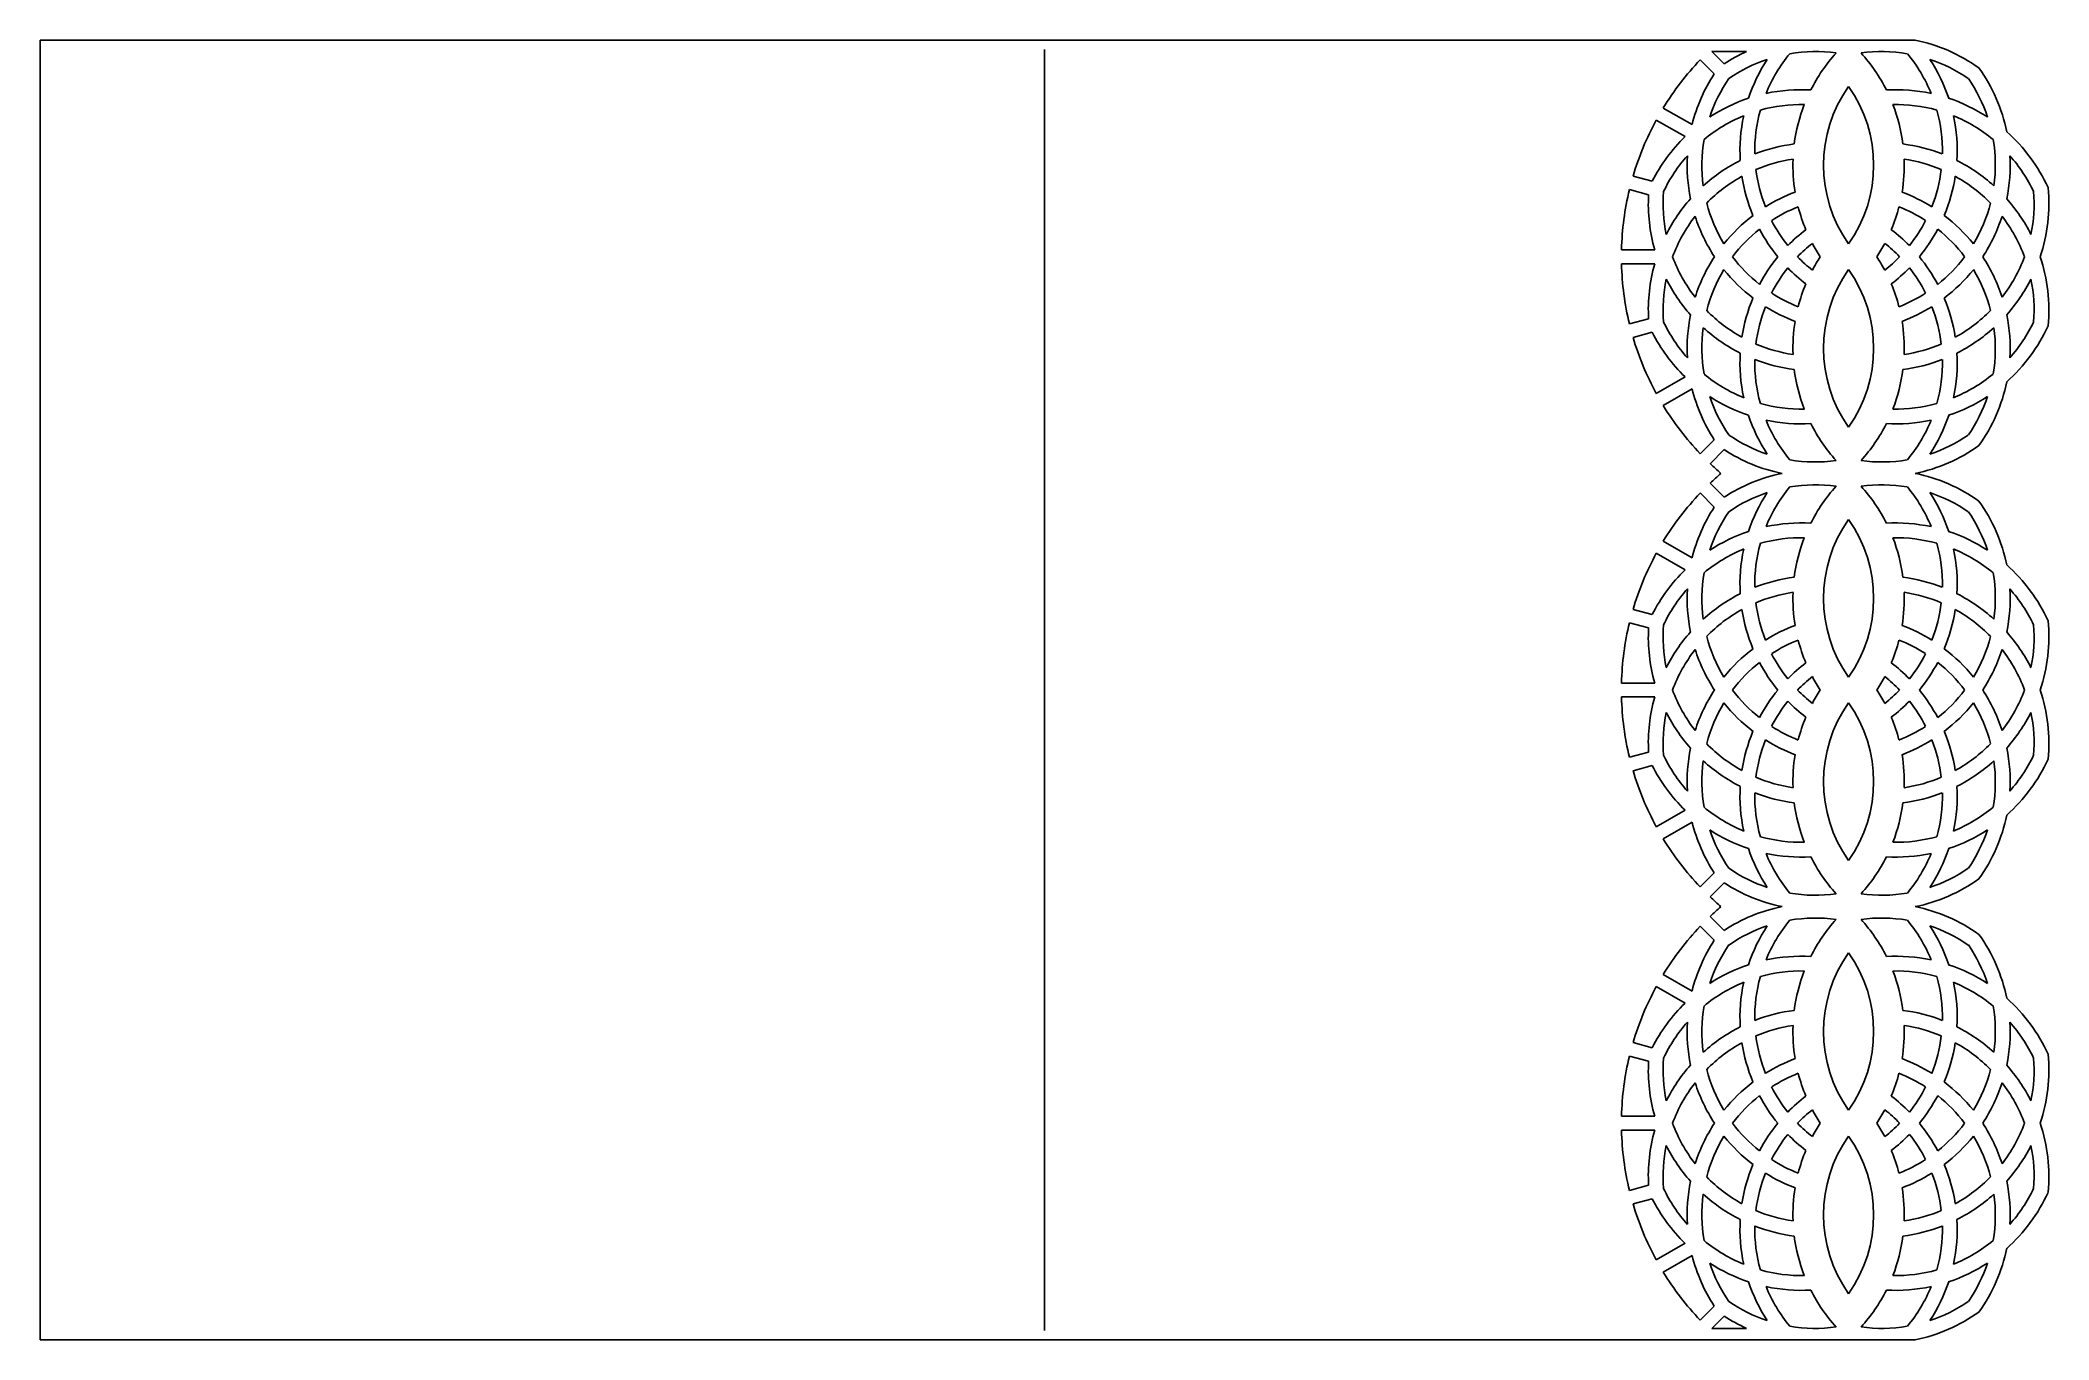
# Model space of a CAD drawing. Extents: x 25 to 241, y 33 to 173.
import ezdxf

# ---------------------------------------------------------------- set-up
doc = ezdxf.new("R2010")
doc.units = 0
doc.layers.get('0').update_dxf_attribs({"linetype": 'CONTINUOUS'})

msp = doc.modelspace()

# ---------------------------------------------------------------- linework, layer by layer
for p, q in [((226.81, 172.96), (25.28, 172.96)), ((25.28, 172.96), (25.28, 33.26)), ((133.23, 34.26), (133.23, 171.96)), ((205.22, 169.34), (203.71, 170.85)), ((206.28, 170.41), (204.95, 171.73)), ((208.7, 171.73), (204.95, 171.73)), ((202.08, 162.59), (198.99, 164.38)), ((202.83, 163.89), (199.74, 165.67)), ((198.55, 157.8), (196.49, 158.35)), ((198.16, 156.35), (196.1, 156.9)), ((198.83, 150.43), (195.25, 150.43)), ((198.83, 148.93), (195.25, 148.93)), ((198.16, 143.01), (196.1, 142.46)), ((198.55, 141.56), (196.49, 141.01)), ((202.08, 136.77), (198.99, 134.98)), ((202.83, 135.47), (199.74, 133.68)), ((205.22, 130.01), (203.71, 128.5)), ((206.28, 128.95), (204.77, 127.44)), ((206.28, 123.84), (204.77, 125.35)), ((205.22, 122.78), (203.71, 124.29)), ((202.83, 117.32), (199.74, 119.11)), ((202.08, 116.02), (198.99, 117.81)), ((198.16, 109.78), (196.1, 110.33)), ((198.55, 111.23), (196.49, 111.78)), ((198.83, 103.86), (195.25, 103.86)), ((198.83, 102.36), (195.25, 102.36)), ((198.16, 96.44), (196.1, 95.89)), ((198.55, 94.99), (196.49, 94.44)), ((202.08, 90.2), (198.99, 88.41)), ((202.83, 88.9), (199.74, 87.11)), ((205.22, 83.45), (203.71, 81.94)), ((206.28, 82.38), (204.77, 80.88)), ((206.28, 77.27), (204.77, 78.78)), ((205.22, 76.21), (203.71, 77.72)), ((202.83, 70.75), (199.74, 72.54)), ((202.08, 69.45), (198.99, 71.24)), ((198.55, 64.66), (196.49, 65.21)), ((198.16, 63.21), (196.1, 63.76)), ((198.83, 57.29), (195.25, 57.29)), ((198.83, 55.79), (195.25, 55.79)), ((198.16, 49.88), (196.1, 49.33)), ((198.55, 48.43), (196.49, 47.88)), ((202.08, 43.64), (198.99, 41.85)), ((202.83, 42.34), (199.74, 40.55)), ((205.22, 36.88), (203.71, 35.37)), ((206.28, 35.82), (204.95, 34.49)), ((25.28, 33.26), (226.81, 33.26)), ((208.7, 34.49), (204.95, 34.49))]:
    msp.add_line(p, q)
for centre, radius, start, end in [((223.22, 155.37), 17.96, 54.4376, 78.4679), ((225.94, 149.68), 30.7, 136.3997, 148.6003), ((216.09, 155.37), 17.96, 114.3102, 123.1273), ((216.09, 155.37), 16.37, 108.4147, 124.6345), ((225.94, 161.06), 17.96, 146.7775, 161.6145), ((225.94, 161.06), 16.37, 140.3403, 157.8173), ((216.09, 155.37), 16.37, 82.1828, 99.6598), ((231.63, 159.53), 17.96, 137.8583, 153.2757), ((223.22, 155.37), 16.37, 80.3403, 97.8172), ((207.68, 159.53), 17.96, 26.7244, 42.1417), ((213.37, 161.06), 16.37, 22.1828, 39.6597), ((213.37, 161.06), 17.96, 18.3855, 33.2225), ((223.22, 155.37), 16.37, 55.3656, 71.5854), ((220.26, 159.53), 17.96, 146.8728, 165.9625), ((220.26, 159.53), 16.37, 145.3656, 161.5854), ((219.06, 159.53), 16.37, 18.4146, 34.6344), ((219.06, 159.53), 17.96, 11.5321, 35.5624), ((214.57, 149.68), 17.96, 108.3856, 123.2226), ((214.57, 149.68), 17.96, 86.7244, 102.1418), ((231.63, 159.53), 14.67, 144.7418, 215.2582), ((207.68, 159.53), 14.67, 324.7418, 35.2582), ((224.74, 149.68), 17.96, 77.8583, 93.2756), ((224.74, 149.68), 17.96, 56.7775, 71.6145), ((225.94, 149.68), 30.7, 151.3997, 163.6003), ((214.57, 149.68), 16.37, 112.1828, 129.6598), ((225.94, 161.06), 17.96, 167.8583, 183.2757), ((225.94, 161.06), 16.37, 164.444, 181.1524), ((214.57, 149.68), 16.37, 88.8477, 105.556), ((231.63, 159.53), 17.96, 158.7476, 172.7313), ((224.74, 149.68), 16.37, 74.444, 91.1523), ((207.68, 159.53), 17.96, 7.2687, 21.2525), ((213.37, 161.06), 16.37, 358.8477, 15.556), ((213.37, 161.06), 17.96, 356.7244, 12.1417), ((224.74, 149.68), 16.37, 50.3403, 67.8172), ((214.57, 149.68), 17.96, 134.0376, 153.1273), ((220.26, 159.53), 16.37, 170.3403, 187.8173), ((219.06, 159.53), 16.37, 352.1828, 9.6597), ((224.74, 149.68), 17.96, 24.4376, 48.4679), ((214.57, 149.68), 16.37, 138.4147, 154.6345), ((220.26, 159.53), 17.96, 176.7775, 191.6145), ((216.09, 143.99), 17.96, 116.7244, 132.1418), ((216.09, 143.99), 17.96, 97.2688, 111.2525), ((216.09, 143.99), 16.37, 98.4497, 112.9831), ((231.63, 159.53), 17.96, 177.9371, 189.3123), ((207.68, 159.53), 17.96, 350.6877, 2.0629), ((223.22, 143.99), 17.96, 68.7475, 82.7313), ((223.22, 143.99), 16.37, 67.0169, 81.5503), ((223.22, 143.99), 17.96, 47.8583, 63.2756), ((219.06, 159.53), 17.96, 348.3855, 3.2225), ((224.74, 149.68), 16.37, 25.3656, 41.5854), ((216.09, 143.99), 16.37, 118.8477, 135.556), ((225.94, 161.06), 17.96, 188.7476, 202.7313), ((225.94, 161.06), 16.37, 187.017, 201.5504), ((213.37, 161.06), 16.37, 338.4497, 352.9831), ((213.37, 161.06), 17.96, 337.2687, 351.2525), ((223.22, 143.99), 16.37, 44.444, 61.1523), ((225.94, 149.68), 30.7, 166.3997, 178.6003), ((216.09, 155.37), 17.96, 176.8728, 195.9625), ((216.09, 155.37), 16.37, 175.3656, 191.5854), ((216.09, 143.99), 17.96, 138.3856, 153.2226), ((220.26, 159.53), 16.37, 194.444, 211.1524), ((220.26, 139.83), 17.96, 110.6878, 122.063), ((219.06, 139.83), 17.96, 57.9371, 69.3123), ((219.06, 159.53), 16.37, 328.8477, 345.556), ((223.22, 143.99), 17.96, 26.7775, 41.6145), ((223.22, 155.37), 16.37, 348.4146, 4.6344), ((223.22, 155.37), 17.96, 341.5321, 5.5624), ((216.09, 143.99), 16.37, 142.1828, 159.6598), ((220.26, 159.53), 17.96, 197.8583, 213.2757), ((220.26, 139.83), 17.96, 127.2688, 141.2525), ((220.26, 139.83), 16.37, 111.5519, 122.817), ((225.94, 161.06), 16.37, 207.183, 218.4481), ((231.63, 159.53), 17.96, 194.461, 202.7313), ((207.68, 159.53), 17.96, 337.2687, 345.539), ((219.06, 139.83), 16.37, 57.183, 68.4481), ((213.37, 161.06), 16.37, 321.5519, 332.817), ((219.06, 139.83), 17.96, 38.7475, 52.7313), ((219.06, 159.53), 17.96, 326.7244, 342.1417), ((223.22, 143.99), 16.37, 20.3403, 37.8172), ((220.26, 139.83), 16.37, 128.4497, 142.9831), ((225.94, 161.06), 17.96, 207.9371, 219.3123), ((225.94, 138.3), 17.96, 127.2688, 135.5391), ((213.37, 138.3), 17.96, 44.461, 52.7313), ((213.37, 161.06), 17.96, 320.6877, 332.0629), ((219.06, 139.83), 16.37, 37.0169, 51.5503), ((216.09, 155.37), 16.37, 200.3403, 217.8173), ((220.26, 139.83), 17.96, 146.7244, 162.1418), ((220.26, 159.53), 16.37, 217.017, 231.5504), ((225.94, 138.3), 17.96, 140.6878, 152.063), ((225.94, 138.3), 16.37, 128.4497, 135.9578), ((225.94, 161.06), 16.37, 224.0423, 231.5504), ((231.63, 159.53), 17.96, 207.9371, 213.2757), ((231.63, 139.83), 17.96, 146.7244, 152.063), ((207.68, 159.53), 17.96, 326.7244, 332.0629), ((207.68, 139.83), 17.96, 27.9371, 33.2756), ((213.37, 138.3), 16.37, 44.0423, 51.5503), ((213.37, 161.06), 16.37, 308.4497, 315.9577), ((213.37, 138.3), 17.96, 27.9371, 39.3123), ((219.06, 159.53), 16.37, 308.4497, 322.9831), ((219.06, 139.83), 17.96, 17.8583, 33.2756), ((223.22, 155.37), 16.37, 322.1828, 339.6597), ((223.22, 143.99), 17.96, 354.4376, 18.4679), ((225.94, 149.68), 30.7, 181.3997, 193.6003), ((216.09, 143.99), 17.96, 164.0376, 183.1273), ((216.09, 143.99), 16.37, 168.4147, 184.6345), ((216.09, 155.37), 17.96, 206.7775, 221.6145), ((220.26, 139.83), 16.37, 148.8477, 165.556), ((220.26, 159.53), 17.96, 218.7476, 232.7313), ((225.94, 138.3), 16.37, 141.5519, 152.817), ((225.94, 161.06), 17.96, 224.461, 232.7313), ((231.63, 139.83), 14.67, 144.7419, 215.2582), ((207.68, 139.83), 14.67, 324.7419, 35.2582), ((213.37, 161.06), 17.96, 307.2687, 315.539), ((213.37, 138.3), 16.37, 27.183, 38.4481), ((219.06, 159.53), 17.96, 307.2687, 321.2525), ((219.06, 139.83), 16.37, 14.444, 31.1523), ((223.22, 155.37), 17.96, 318.3855, 333.2225), ((223.22, 143.99), 16.37, 355.3656, 11.5854), ((225.94, 138.3), 17.96, 157.2688, 171.2525), ((220.26, 159.53), 16.37, 237.183, 248.4481), ((231.63, 139.83), 17.96, 157.2688, 165.5391), ((207.68, 139.83), 17.96, 14.461, 22.7313), ((219.06, 159.53), 16.37, 291.5519, 302.817), ((213.37, 138.3), 17.96, 8.7475, 22.7313), ((214.57, 149.68), 16.37, 205.3656, 221.5854), ((220.26, 139.83), 17.96, 168.3856, 183.2226), ((216.09, 155.37), 16.37, 224.444, 241.1524), ((225.94, 138.3), 16.37, 158.4497, 172.9831), ((220.26, 159.53), 17.96, 237.9371, 249.3123), ((231.63, 139.83), 17.96, 170.6878, 182.063), ((219.06, 159.53), 17.96, 290.6877, 302.0629), ((207.68, 139.83), 17.96, 357.9371, 9.3123), ((213.37, 138.3), 16.37, 7.0169, 21.5503), ((223.22, 155.37), 16.37, 298.8477, 315.556), ((219.06, 139.83), 17.96, 356.7775, 11.6145), ((224.74, 149.68), 16.37, 318.4146, 334.6344), ((225.94, 149.68), 30.7, 196.3997, 208.6003), ((214.57, 149.68), 17.96, 206.8728, 225.9625), ((220.26, 139.83), 16.37, 172.1828, 189.6598), ((216.09, 155.37), 17.96, 227.8583, 243.2757), ((223.22, 155.37), 17.96, 296.7244, 312.1417), ((219.06, 139.83), 16.37, 350.3403, 7.8172), ((224.74, 149.68), 17.96, 311.5321, 335.5624), ((225.94, 138.3), 17.96, 176.7244, 192.1418), ((225.94, 138.3), 16.37, 178.8477, 195.556), ((216.09, 155.37), 17.96, 248.7476, 262.7313), ((216.09, 155.37), 16.37, 247.017, 261.5504), ((223.22, 155.37), 17.96, 277.2687, 291.2525), ((223.22, 155.37), 16.37, 278.4497, 292.9831), ((213.37, 138.3), 16.37, 344.444, 1.1523), ((213.37, 138.3), 17.96, 347.8583, 3.2756), ((214.57, 149.68), 16.37, 230.3403, 247.8173), ((231.63, 139.83), 17.96, 187.2688, 201.2525), ((207.68, 139.83), 17.96, 338.7475, 352.7313), ((224.74, 149.68), 16.37, 292.1828, 309.6597), ((219.06, 139.83), 17.96, 324.4376, 348.4679), ((220.26, 139.83), 17.96, 194.0376, 213.1273), ((220.26, 139.83), 16.37, 198.4147, 214.6345), ((214.57, 149.68), 17.96, 236.7775, 251.6145), ((214.57, 149.68), 16.37, 254.444, 271.1524), ((224.74, 149.68), 16.37, 268.8477, 285.556), ((224.74, 149.68), 17.96, 288.3855, 303.2225), ((219.06, 139.83), 16.37, 325.3656, 341.5854), ((225.94, 149.68), 30.7, 211.3997, 223.6003), ((225.94, 138.3), 17.96, 198.3856, 213.2226), ((225.94, 138.3), 16.37, 202.1828, 219.6598), ((214.57, 149.68), 17.96, 257.8583, 273.2757), ((231.63, 139.83), 17.96, 206.7244, 222.1418), ((207.68, 139.83), 17.96, 317.8583, 333.2756), ((224.74, 149.68), 17.96, 266.7244, 282.1417), ((213.37, 138.3), 16.37, 320.3403, 337.8172), ((213.37, 138.3), 17.96, 326.7775, 341.6145), ((216.09, 143.99), 16.37, 235.3656, 251.5854), ((223.22, 143.99), 16.37, 288.4146, 304.6344), ((225.94, 149.68), 30.7, 226.3997, 229.317), ((216.09, 143.99), 17.96, 236.8728, 258.4679), ((216.09, 143.99), 16.37, 260.3403, 277.8173), ((223.22, 143.99), 16.37, 262.1828, 279.6597), ((223.22, 143.99), 17.96, 281.5321, 305.5624), ((225.94, 103.11), 30.7, 130.683, 133.6003), ((216.09, 108.8), 17.96, 101.5321, 123.1272), ((223.22, 108.8), 17.96, 54.4376, 78.4679), ((225.94, 103.11), 30.7, 136.3997, 148.6003), ((216.09, 108.8), 16.37, 108.4147, 124.6345), ((225.94, 114.49), 17.96, 146.7775, 161.6145), ((225.94, 114.49), 16.37, 140.3403, 157.8173), ((216.09, 108.8), 16.37, 82.1828, 99.6598), ((231.63, 112.96), 17.96, 137.8583, 153.2757), ((223.22, 108.8), 16.37, 80.3403, 97.8172), ((207.68, 112.96), 17.96, 26.7244, 42.1417), ((213.37, 114.49), 16.37, 22.1828, 39.6597), ((213.37, 114.49), 17.96, 18.3855, 33.2225), ((223.22, 108.8), 16.37, 55.3656, 71.5854), ((219.06, 112.96), 17.96, 11.5321, 35.5624), ((220.26, 112.96), 17.96, 146.8727, 165.9624), ((220.26, 112.96), 16.37, 145.3656, 161.5854), ((214.57, 103.11), 17.96, 86.7244, 102.1418), ((231.63, 112.96), 14.67, 144.7419, 215.2581), ((207.68, 112.96), 14.67, 324.7419, 35.2581), ((224.74, 103.11), 17.96, 77.8583, 93.2756), ((219.06, 112.96), 16.37, 18.4146, 34.6344), ((214.57, 103.11), 17.96, 108.3856, 123.2226), ((225.94, 114.49), 16.37, 164.444, 181.1524), ((214.57, 103.11), 16.37, 88.8477, 105.556), ((231.63, 112.96), 17.96, 158.7476, 172.7313), ((224.74, 103.11), 16.37, 74.444, 91.1523), ((207.68, 112.96), 17.96, 7.2687, 21.2525), ((213.37, 114.49), 16.37, 358.8477, 15.556), ((224.74, 103.11), 17.96, 56.7775, 71.6145), ((225.94, 103.11), 30.7, 151.3997, 163.6003), ((214.57, 103.11), 16.37, 112.1828, 129.6598), ((225.94, 114.49), 17.96, 167.8583, 183.2757), ((213.37, 114.49), 17.96, 356.7244, 12.1417), ((224.74, 103.11), 16.37, 50.3403, 67.8172), ((214.57, 103.11), 17.96, 134.0375, 153.1272), ((220.26, 112.96), 16.37, 170.3403, 187.8173), ((216.09, 97.42), 17.96, 97.2688, 111.2525), ((223.22, 97.42), 17.96, 68.7475, 82.7313), ((219.06, 112.96), 16.37, 352.1828, 9.6597), ((224.74, 103.11), 17.96, 24.4376, 48.4679), ((214.57, 103.11), 16.37, 138.4147, 154.6345), ((220.26, 112.96), 17.96, 176.7775, 191.6145), ((216.09, 97.42), 17.96, 116.7244, 132.1418), ((216.09, 97.42), 16.37, 98.4497, 112.9831), ((225.94, 114.49), 16.37, 187.017, 201.5504), ((231.63, 112.96), 17.96, 177.9371, 189.3123), ((207.68, 112.96), 17.96, 350.6877, 2.0629), ((223.22, 97.42), 16.37, 67.0169, 81.5503), ((213.37, 114.49), 16.37, 338.4497, 352.9831), ((223.22, 97.42), 17.96, 47.8583, 63.2756), ((219.06, 112.96), 17.96, 348.3855, 3.2225), ((224.74, 103.11), 16.37, 25.3656, 41.5854), ((225.94, 103.11), 30.7, 166.3997, 178.6003), ((216.09, 108.8), 16.37, 175.3656, 191.5854), ((216.09, 97.42), 16.37, 118.8477, 135.556), ((225.94, 114.49), 17.96, 188.7476, 202.7313), ((213.37, 114.49), 17.96, 337.2687, 351.2525), ((223.22, 97.42), 16.37, 44.444, 61.1523), ((223.22, 108.8), 16.37, 348.4146, 4.6344), ((223.22, 108.8), 17.96, 341.5321, 5.5624), ((216.09, 108.8), 17.96, 176.8727, 195.9624), ((216.09, 97.42), 17.96, 138.3856, 153.2226), ((220.26, 112.96), 16.37, 194.444, 211.1524), ((220.26, 93.26), 17.96, 110.6878, 122.063), ((220.26, 93.26), 16.37, 111.5519, 122.817), ((231.63, 112.96), 17.96, 194.461, 202.7313), ((207.68, 112.96), 17.96, 337.2687, 345.539), ((219.06, 93.26), 16.37, 57.183, 68.4481), ((219.06, 93.26), 17.96, 57.9371, 69.3123), ((219.06, 112.96), 16.37, 328.8477, 345.556), ((223.22, 97.42), 17.96, 26.7775, 41.6145), ((216.09, 97.42), 16.37, 142.1828, 159.6598), ((220.26, 112.96), 17.96, 197.8583, 213.2757), ((220.26, 93.26), 17.96, 127.2688, 141.2525), ((220.26, 93.26), 16.37, 128.4497, 142.9831), ((225.94, 114.49), 17.96, 207.9371, 219.3123), ((225.94, 114.49), 16.37, 207.183, 218.4481), ((225.94, 91.73), 17.96, 127.2688, 135.5391), ((213.37, 91.73), 17.96, 44.461, 52.7313), ((213.37, 114.49), 16.37, 321.5519, 332.817), ((213.37, 114.49), 17.96, 320.6877, 332.0629), ((219.06, 93.26), 16.37, 37.0169, 51.5503), ((219.06, 93.26), 17.96, 38.7475, 52.7313), ((219.06, 112.96), 17.96, 326.7244, 342.1417), ((223.22, 97.42), 16.37, 20.3403, 37.8172), ((225.94, 91.73), 16.37, 128.4497, 135.9578), ((231.63, 112.96), 17.96, 207.9371, 213.2757), ((207.68, 112.96), 17.96, 326.7244, 332.0629), ((213.37, 91.73), 16.37, 44.0423, 51.5503), ((225.94, 103.11), 30.7, 181.3997, 193.6003), ((216.09, 97.42), 17.96, 164.0375, 183.1272), ((216.09, 108.8), 16.37, 200.3403, 217.8173), ((220.26, 93.26), 17.96, 146.7244, 162.1418), ((220.26, 93.26), 16.37, 148.8477, 165.556), ((220.26, 112.96), 17.96, 218.7476, 232.7313), ((220.26, 112.96), 16.37, 217.017, 231.5504), ((225.94, 91.73), 17.96, 140.6878, 152.063), ((225.94, 91.73), 16.37, 141.5519, 152.817), ((225.94, 114.49), 17.96, 224.461, 232.7313), ((225.94, 114.49), 16.37, 224.0423, 231.5504), ((231.63, 93.26), 17.96, 146.7244, 152.063), ((231.63, 93.26), 14.67, 144.742, 215.2581), ((207.68, 93.26), 14.67, 324.742, 35.2581), ((207.68, 93.26), 17.96, 27.9371, 33.2756), ((213.37, 114.49), 16.37, 308.4497, 315.9577), ((213.37, 114.49), 17.96, 307.2687, 315.539), ((213.37, 91.73), 16.37, 27.183, 38.4481), ((213.37, 91.73), 17.96, 27.9371, 39.3123), ((219.06, 112.96), 16.37, 308.4497, 322.9831), ((219.06, 112.96), 17.96, 307.2687, 321.2525), ((219.06, 93.26), 16.37, 14.444, 31.1523), ((219.06, 93.26), 17.96, 17.8583, 33.2756), ((223.22, 108.8), 16.37, 322.1828, 339.6597), ((223.22, 97.42), 17.96, 354.4376, 18.4679), ((216.09, 97.42), 16.37, 168.4147, 184.6345), ((216.09, 108.8), 17.96, 206.7775, 221.6145), ((231.63, 93.26), 17.96, 157.2688, 165.5391), ((207.68, 93.26), 17.96, 14.461, 22.7313), ((223.22, 108.8), 17.96, 318.3855, 333.2225), ((223.22, 97.42), 16.37, 355.3656, 11.5854), ((216.09, 108.8), 16.37, 224.444, 241.1524), ((225.94, 91.73), 17.96, 157.2688, 171.2525), ((225.94, 91.73), 16.37, 158.4497, 172.9831), ((220.26, 112.96), 17.96, 237.9371, 249.3123), ((220.26, 112.96), 16.37, 237.183, 248.4481), ((219.06, 112.96), 16.37, 291.5519, 302.817), ((219.06, 112.96), 17.96, 290.6877, 302.0629), ((213.37, 91.73), 16.37, 7.0169, 21.5503), ((213.37, 91.73), 17.96, 8.7475, 22.7313), ((223.22, 108.8), 16.37, 298.8477, 315.556), ((214.57, 103.11), 16.37, 205.3656, 221.5854), ((220.26, 93.26), 17.96, 168.3856, 183.2226), ((220.26, 93.26), 16.37, 172.1828, 189.6598), ((216.09, 108.8), 17.96, 227.8583, 243.2757), ((231.63, 93.26), 17.96, 170.6878, 182.063), ((207.68, 93.26), 17.96, 357.9371, 9.3123), ((223.22, 108.8), 17.96, 296.7244, 312.1417), ((219.06, 93.26), 16.37, 350.3403, 7.8172), ((219.06, 93.26), 17.96, 356.7775, 11.6145), ((224.74, 103.11), 17.96, 311.5321, 335.5624), ((224.74, 103.11), 16.37, 318.4146, 334.6344), ((225.94, 103.11), 30.7, 196.3997, 208.6003), ((214.57, 103.11), 17.96, 206.8727, 225.9624), ((216.09, 108.8), 16.37, 247.017, 261.5504), ((223.22, 108.8), 16.37, 278.4497, 292.9831), ((225.94, 91.73), 17.96, 176.7244, 192.1418), ((225.94, 91.73), 16.37, 178.8477, 195.556), ((216.09, 108.8), 17.96, 248.7476, 262.7313), ((231.63, 93.26), 17.96, 187.2688, 201.2525), ((207.68, 93.26), 17.96, 338.7475, 352.7313), ((223.22, 108.8), 17.96, 277.2687, 291.2525), ((213.37, 91.73), 16.37, 344.444, 1.1523), ((213.37, 91.73), 17.96, 347.8583, 3.2756), ((220.26, 93.26), 17.96, 194.0375, 213.1272), ((214.57, 103.11), 16.37, 230.3403, 247.8173), ((224.74, 103.11), 16.37, 292.1828, 309.6597), ((219.06, 93.26), 17.96, 324.4376, 348.4679), ((225.94, 103.11), 30.7, 211.3997, 223.6003), ((220.26, 93.26), 16.37, 198.4147, 214.6345), ((214.57, 103.11), 17.96, 236.7775, 251.6145), ((214.57, 103.11), 16.37, 254.444, 271.1524), ((224.74, 103.11), 16.37, 268.8477, 285.556), ((224.74, 103.11), 17.96, 288.3855, 303.2225), ((219.06, 93.26), 16.37, 325.3656, 341.5854), ((225.94, 91.73), 17.96, 198.3856, 213.2226), ((225.94, 91.73), 16.37, 202.1828, 219.6598), ((214.57, 103.11), 17.96, 257.8583, 273.2757), ((231.63, 93.26), 17.96, 206.7244, 222.1418), ((207.68, 93.26), 17.96, 317.8583, 333.2756), ((224.74, 103.11), 17.96, 266.7244, 282.1417), ((213.37, 91.73), 16.37, 320.3403, 337.8172), ((213.37, 91.73), 17.96, 326.7775, 341.6145), ((216.09, 97.42), 17.96, 236.8728, 258.4679), ((216.09, 97.42), 16.37, 235.3656, 251.5854), ((223.22, 97.42), 17.96, 281.5321, 305.5624), ((223.22, 97.42), 16.37, 288.4146, 304.6344), ((225.94, 103.11), 30.7, 226.3997, 229.317), ((216.09, 97.42), 16.37, 260.3403, 277.8173), ((223.22, 97.42), 16.37, 262.1828, 279.6597), ((225.94, 56.54), 30.7, 130.683, 133.6003), ((216.09, 62.23), 17.96, 101.5321, 123.1272), ((216.09, 62.23), 16.37, 108.4147, 124.6345), ((225.94, 67.92), 17.96, 146.7775, 161.6145), ((225.94, 67.92), 16.37, 140.3403, 157.8173), ((216.09, 62.23), 16.37, 82.1828, 99.6598), ((231.63, 66.4), 17.96, 137.8583, 153.2757), ((223.22, 62.23), 16.37, 80.3403, 97.8172), ((207.68, 66.4), 17.96, 26.7244, 42.1417), ((213.37, 67.92), 16.37, 22.1828, 39.6597), ((223.22, 62.23), 17.96, 54.4376, 78.4679), ((223.22, 62.23), 16.37, 55.3656, 71.5854), ((213.37, 67.92), 17.96, 18.3855, 33.2225), ((225.94, 56.54), 30.7, 136.3997, 148.6003), ((220.26, 66.4), 17.96, 146.8727, 165.9624), ((220.26, 66.4), 16.37, 145.3656, 161.5854), ((219.06, 66.4), 16.37, 18.4146, 34.6344), ((219.06, 66.4), 17.96, 11.5321, 35.5624), ((214.57, 56.54), 17.96, 108.3856, 123.2226), ((214.57, 56.54), 17.96, 86.7244, 102.1418), ((231.63, 66.4), 14.67, 144.742, 215.258), ((207.68, 66.4), 14.67, 324.742, 35.258), ((224.74, 56.54), 17.96, 77.8583, 93.2756), ((224.74, 56.54), 17.96, 56.7775, 71.6145), ((214.57, 56.54), 16.37, 112.1828, 129.6598), ((225.94, 67.92), 17.96, 167.8583, 183.2757), ((225.94, 67.92), 16.37, 164.444, 181.1524), ((214.57, 56.54), 16.37, 88.8477, 105.556), ((231.63, 66.4), 17.96, 158.7476, 172.7313), ((207.68, 66.4), 17.96, 7.2687, 21.2525), ((224.74, 56.54), 16.37, 74.444, 91.1523), ((213.37, 67.92), 16.37, 358.8477, 15.556), ((224.74, 56.54), 16.37, 50.3403, 67.8172), ((213.37, 67.92), 17.96, 356.7244, 12.1417), ((225.94, 56.54), 30.7, 151.3997, 163.6003), ((214.57, 56.54), 17.96, 134.0375, 153.1272), ((220.26, 66.4), 16.37, 170.3403, 187.8173), ((219.06, 66.4), 16.37, 352.1828, 9.6597), ((224.74, 56.54), 17.96, 24.4376, 48.4679), ((214.57, 56.54), 16.37, 138.4147, 154.6345), ((220.26, 66.4), 17.96, 176.7775, 191.6145), ((216.09, 50.86), 17.96, 97.2688, 111.2525), ((216.09, 50.86), 16.37, 98.4497, 112.9831), ((231.63, 66.4), 17.96, 177.9371, 189.3123), ((207.68, 66.4), 17.96, 350.6877, 2.0629), ((223.22, 50.86), 17.96, 68.7475, 82.7313), ((223.22, 50.86), 16.37, 67.0169, 81.5503), ((219.06, 66.4), 17.96, 348.3855, 3.2225), ((224.74, 56.54), 16.37, 25.3656, 41.5854), ((216.09, 50.86), 17.96, 116.7244, 132.1418), ((216.09, 50.86), 16.37, 118.8477, 135.556), ((225.94, 67.92), 17.96, 188.7476, 202.7313), ((225.94, 67.92), 16.37, 187.017, 201.5504), ((213.37, 67.92), 16.37, 338.4497, 352.9831), ((213.37, 67.92), 17.96, 337.2687, 351.2525), ((223.22, 50.86), 16.37, 44.444, 61.1523), ((223.22, 50.86), 17.96, 47.8583, 63.2756), ((225.94, 56.54), 30.7, 166.3997, 178.6003), ((216.09, 62.23), 17.96, 176.8727, 195.9624), ((216.09, 62.23), 16.37, 175.3656, 191.5854), ((216.09, 50.86), 17.96, 138.3856, 153.2226), ((220.26, 46.69), 17.96, 110.6878, 122.063), ((219.06, 46.69), 17.96, 57.9371, 69.3123), ((223.22, 50.86), 17.96, 26.7775, 41.6145), ((223.22, 62.23), 16.37, 348.4146, 4.6344), ((223.22, 62.23), 17.96, 341.5321, 5.5624), ((216.09, 50.86), 16.37, 142.1828, 159.6598), ((220.26, 66.4), 17.96, 197.8583, 213.2757), ((220.26, 66.4), 16.37, 194.444, 211.1524), ((220.26, 46.69), 17.96, 127.2688, 141.2525), ((220.26, 46.69), 16.37, 111.5519, 122.817), ((231.63, 66.4), 17.96, 194.461, 202.7313), ((207.68, 66.4), 17.96, 337.2687, 345.539), ((219.06, 46.69), 16.37, 57.183, 68.4481), ((219.06, 46.69), 17.96, 38.7475, 52.7313), ((219.06, 66.4), 16.37, 328.8477, 345.556), ((219.06, 66.4), 17.96, 326.7244, 342.1417), ((223.22, 50.86), 16.37, 20.3403, 37.8172), ((220.26, 46.69), 16.37, 128.4497, 142.9831), ((225.94, 67.92), 17.96, 207.9371, 219.3123), ((225.94, 67.92), 16.37, 207.183, 218.4481), ((225.94, 45.17), 17.96, 127.2688, 135.5391), ((213.37, 45.17), 17.96, 44.461, 52.7313), ((213.37, 67.92), 16.37, 321.5519, 332.817), ((213.37, 67.92), 17.96, 320.6877, 332.0629), ((219.06, 46.69), 16.37, 37.0169, 51.5503), ((216.09, 62.23), 16.37, 200.3403, 217.8173), ((220.26, 46.69), 17.96, 146.7244, 162.1418), ((220.26, 66.4), 16.37, 217.017, 231.5504), ((225.94, 45.17), 17.96, 140.6878, 152.063), ((225.94, 45.17), 16.37, 128.4497, 135.9578), ((225.94, 67.92), 16.37, 224.0423, 231.5504), ((231.63, 66.4), 17.96, 207.9371, 213.2757), ((231.63, 46.69), 17.96, 146.7244, 152.063), ((207.68, 66.4), 17.96, 326.7244, 332.0629), ((207.68, 46.69), 17.96, 27.9371, 33.2756), ((213.37, 45.17), 16.37, 44.0423, 51.5503), ((213.37, 67.92), 16.37, 308.4497, 315.9577), ((213.37, 45.17), 17.96, 27.9371, 39.3123), ((219.06, 66.4), 16.37, 308.4497, 322.9831), ((219.06, 46.69), 17.96, 17.8583, 33.2756), ((223.22, 62.23), 16.37, 322.1828, 339.6597), ((223.22, 50.86), 17.96, 354.4376, 18.4679), ((225.94, 56.54), 30.7, 181.3997, 193.6003), ((216.09, 50.86), 17.96, 164.0375, 183.1272), ((216.09, 50.86), 16.37, 168.4147, 184.6345), ((216.09, 62.23), 17.96, 206.7775, 221.6145), ((220.26, 46.69), 16.37, 148.8477, 165.556), ((220.26, 66.4), 17.96, 218.7476, 232.7313), ((225.94, 45.17), 16.37, 141.5519, 152.817), ((225.94, 67.92), 17.96, 224.461, 232.7313), ((231.63, 46.69), 14.67, 144.7421, 215.258), ((207.68, 46.69), 14.67, 324.7421, 35.258), ((213.37, 67.92), 17.96, 307.2687, 315.539), ((213.37, 45.17), 16.37, 27.183, 38.4481), ((219.06, 66.4), 17.96, 307.2687, 321.2525), ((219.06, 46.69), 16.37, 14.444, 31.1523), ((223.22, 62.23), 17.96, 318.3855, 333.2225), ((223.22, 50.86), 16.37, 355.3656, 11.5854), ((225.94, 45.17), 17.96, 157.2688, 171.2525), ((220.26, 66.4), 16.37, 237.183, 248.4481), ((231.63, 46.69), 17.96, 157.2688, 165.5391), ((207.68, 46.69), 17.96, 14.461, 22.7313), ((219.06, 66.4), 16.37, 291.5519, 302.817), ((213.37, 45.17), 17.96, 8.7475, 22.7313), ((220.26, 46.69), 17.96, 168.3856, 183.2226), ((216.09, 62.23), 16.37, 224.444, 241.1524), ((225.94, 45.17), 16.37, 158.4497, 172.9831), ((220.26, 66.4), 17.96, 237.9371, 249.3123), ((219.06, 66.4), 17.96, 290.6877, 302.0629), ((213.37, 45.17), 16.37, 7.0169, 21.5503), ((223.22, 62.23), 16.37, 298.8477, 315.556), ((219.06, 46.69), 17.96, 356.7775, 11.6145), ((225.94, 56.54), 30.7, 196.3997, 208.6003), ((214.57, 56.54), 17.96, 206.8727, 225.9624), ((214.57, 56.54), 16.37, 205.3656, 221.5854), ((220.26, 46.69), 16.37, 172.1828, 189.6598), ((216.09, 62.23), 17.96, 227.8583, 243.2757), ((231.63, 46.69), 17.96, 170.6878, 182.063), ((207.68, 46.69), 17.96, 357.9371, 9.3123), ((223.22, 62.23), 17.96, 296.7244, 312.1417), ((219.06, 46.69), 16.37, 350.3403, 7.8172), ((224.74, 56.54), 17.96, 311.5321, 335.5624), ((224.74, 56.54), 16.37, 318.4146, 334.6344), ((225.94, 45.17), 17.96, 176.7244, 192.1418), ((216.09, 62.23), 17.96, 248.7476, 262.7313), ((225.94, 45.17), 16.37, 178.8477, 195.556), ((216.09, 62.23), 16.37, 247.017, 261.5504), ((223.22, 62.23), 17.96, 277.2687, 291.2525), ((223.22, 62.23), 16.37, 278.4497, 292.9831), ((213.37, 45.17), 16.37, 344.444, 1.1523), ((213.37, 45.17), 17.96, 347.8583, 3.2756), ((214.57, 56.54), 16.37, 230.3403, 247.8173), ((231.63, 46.69), 17.96, 187.2688, 201.2525), ((207.68, 46.69), 17.96, 338.7475, 352.7313), ((224.74, 56.54), 16.37, 292.1828, 309.6597), ((220.26, 46.69), 17.96, 194.0375, 213.1272), ((214.57, 56.54), 17.96, 236.7775, 251.6145), ((220.26, 46.69), 16.37, 198.4147, 214.6345), ((224.74, 56.54), 17.96, 288.3855, 303.2225), ((219.06, 46.69), 16.37, 325.3656, 341.5854), ((219.06, 46.69), 17.96, 324.4376, 348.4679), ((225.94, 56.54), 30.7, 211.3997, 223.6003), ((225.94, 45.17), 17.96, 198.3856, 213.2226), ((214.57, 56.54), 16.37, 254.444, 271.1524), ((225.94, 45.17), 16.37, 202.1828, 219.6598), ((214.57, 56.54), 17.96, 257.8583, 273.2757), ((224.74, 56.54), 17.96, 266.7244, 282.1417), ((224.74, 56.54), 16.37, 268.8477, 285.556), ((213.37, 45.17), 16.37, 320.3403, 337.8172), ((213.37, 45.17), 17.96, 326.7775, 341.6145), ((216.09, 50.86), 16.37, 235.3656, 251.5854), ((231.63, 46.69), 17.96, 206.7244, 222.1418), ((207.68, 46.69), 17.96, 317.8583, 333.2756), ((223.22, 50.86), 16.37, 288.4146, 304.6344), ((216.09, 50.86), 17.96, 236.8727, 245.6898), ((216.09, 50.86), 16.37, 260.3403, 277.8173), ((223.22, 50.86), 16.37, 262.1828, 279.6597), ((223.22, 50.86), 17.96, 281.5316, 305.5624)]:
    msp.add_arc(centre, radius, start, end)

doc.saveas('drawing.dxf')
